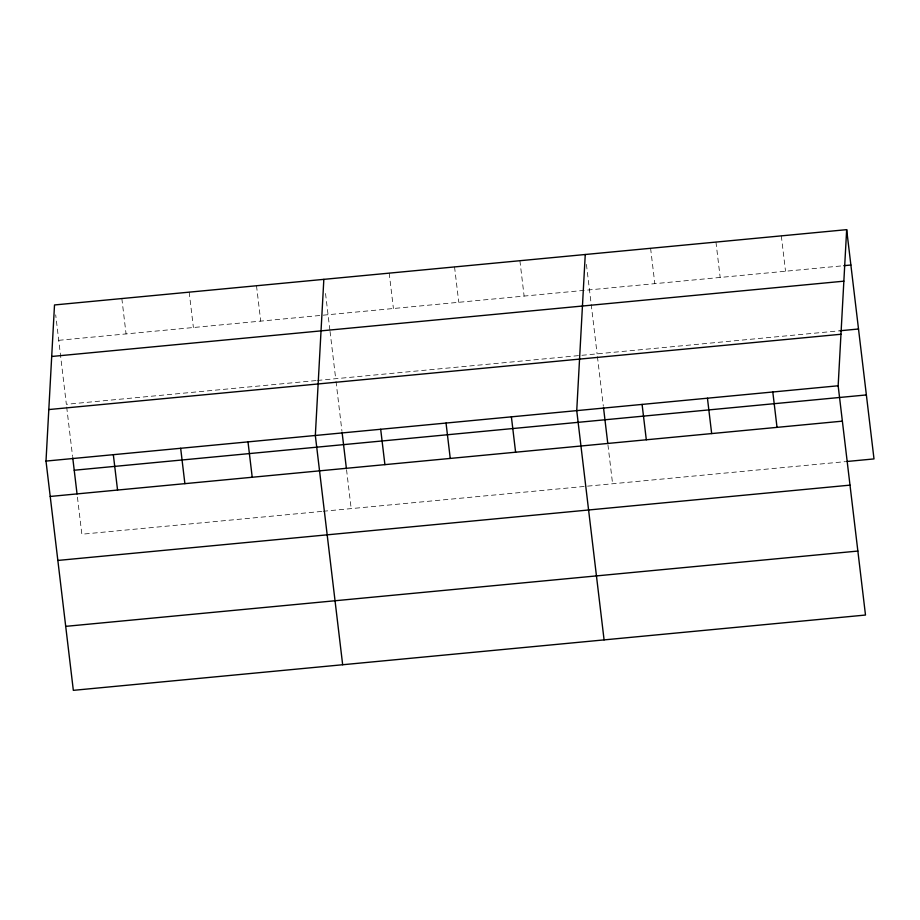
<?xml version="1.0" encoding="UTF-8"?>
<svg xmlns="http://www.w3.org/2000/svg" width="920" height="920" viewBox="0 0 920 920"><rect width="100%" height="100%" fill="white"/><g stroke="black" fill="none" stroke-linecap="round" stroke-linejoin="round"><path stroke-width="0.69" stroke-dasharray="4.6 3.45" d="M58.73 340.32L842.352 265.834M316.054 380.57L66.355 404.305L55.694 314.858M317.457 380.443L840.04 330.763M321.724 511.416L81.846 534.221L77.211 495.27M323.127 511.278L845.583 461.621M781.31 235.865L785.53 271.239M715.956 242.075L720.176 277.449M650.601 248.285L654.821 283.659M586.431 264.408L597.103 353.855M597.425 356.603L603.324 406.042M607.947 444.82L612.594 483.77M519.903 260.716L524.112 296.079M454.549 266.926L458.769 302.3M389.195 273.136L393.415 308.51M325.53 293.503L329.889 330.027M330.05 331.418L335.685 378.706M336.018 381.455L341.918 430.893M346.541 469.671L351.175 508.61M256.507 285.752L260.728 321.126M189.175 292.157L193.395 327.52M121.842 298.551L126.063 333.925M66.688 407.054L72.588 456.504"/><path stroke-width="1.38" d="M846.664 229.655L838.154 385.779L865.49 615.043L73.335 690.345L46 461.081L54.51 304.957L846.664 229.655L874 458.919L847.009 461.483M323.84 279.346L315.33 435.482L342.666 664.746M585.258 254.506L576.736 410.63L604.083 639.894M843.778 265.696L850.885 265.017M51.704 356.477L843.858 281.175M840.04 330.763L858.509 329.003M48.806 409.561L840.96 334.259M46 461.081L838.154 385.779M74.221 470.235L866.375 394.933M50.221 496.455L842.363 421.153M57.845 560.441L849.999 485.139M65.711 626.359L857.854 551.057M772.8 391.989L777.02 427.363M707.445 398.21L711.666 433.573M642.091 404.421L646.311 439.794M603.485 407.422L607.775 443.428M511.393 416.841L515.602 452.214M446.039 423.062L450.248 458.424M380.684 429.272L384.905 464.634M342.079 432.273L346.368 468.28M247.997 441.887L252.218 477.25M180.665 448.281L184.886 483.655M113.332 454.687L117.553 490.049M72.749 457.872L77.038 493.879"/></g></svg>
